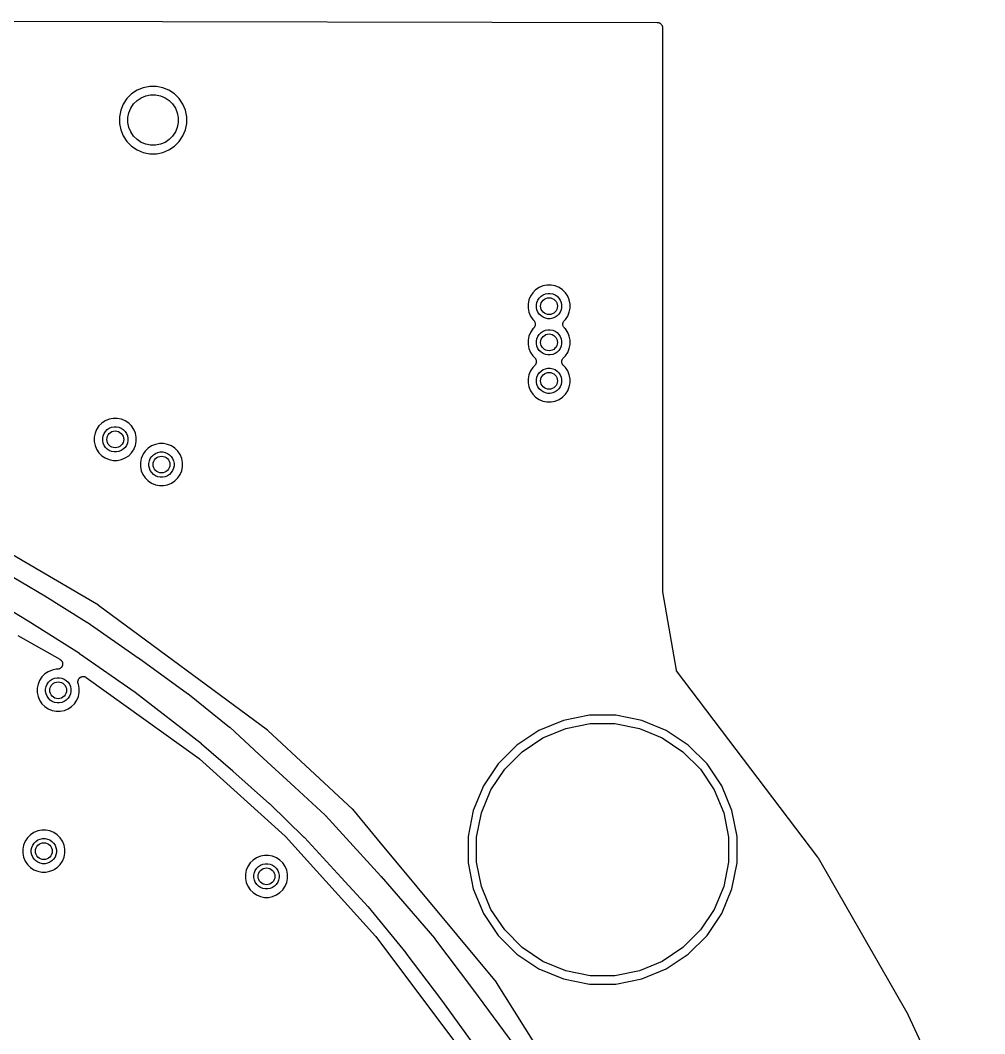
# Model space of a CAD drawing. Extents: x 76.5 to 170.9, y -170.6 to -83.1.
# Drawn here: x 144.76 to 167.72, y -107.25 to -83.13 of the extents above; entities that cross this region are included whole.
import ezdxf

# ---------------------------------------------------------------- set-up
doc = ezdxf.new("R2010")
doc.units = 0
doc.header["$MEASUREMENT"] = 0
doc.layers.add('BLACK', color=7, linetype='CONTINUOUS')

msp = doc.modelspace()

# ---------------------------------------------------------------- linework, layer by layer
at = {"layer": 'BLACK', "linetype": 'CONTINUOUS'}
for p, q in [((135.074, -83.1307), (159.921, -83.1804)), ((159.921, -83.1804), (159.922, -83.1804)), ((159.922, -83.1804), (159.922, -83.1804)), ((159.922, -83.1804), (159.922, -83.1804)), ((159.922, -83.1804), (159.923, -83.1804)), ((159.923, -83.1804), (159.935, -83.1818)), ((159.935, -83.1818), (159.947, -83.183)), ((159.947, -83.183), (159.947, -83.1832)), ((159.947, -83.1832), (159.948, -83.1833)), ((159.948, -83.1833), (159.959, -83.1869)), ((159.959, -83.1869), (159.97, -83.1904)), ((159.97, -83.1904), (159.971, -83.1906)), ((159.971, -83.1906), (159.971, -83.1908)), ((159.971, -83.1908), (159.982, -83.1965)), ((159.982, -83.1965), (159.992, -83.2021)), ((159.992, -83.2021), (159.993, -83.2025)), ((159.993, -83.2025), (159.993, -83.2028)), ((159.993, -83.2028), (160.002, -83.2104)), ((160.002, -83.2104), (160.011, -83.2179)), ((160.011, -83.2179), (160.012, -83.2184)), ((160.012, -83.2184), (160.012, -83.2188)), ((160.012, -83.2188), (160.019, -83.228)), ((160.019, -83.228), (160.027, -83.2371)), ((160.027, -83.2371), (160.027, -83.2377)), ((160.027, -83.2377), (160.027, -83.2381)), ((160.027, -83.2381), (160.033, -83.2486)), ((160.033, -83.2486), (160.039, -83.259)), ((160.039, -83.259), (160.039, -83.2596)), ((160.039, -83.2596), (160.039, -83.2601)), ((160.039, -83.2601), (160.042, -83.2714)), ((160.042, -83.2714), (160.046, -83.2828)), ((160.046, -83.2828), (160.046, -83.2833)), ((160.046, -83.2833), (160.046, -83.2839)), ((160.046, -83.2839), (160.047, -83.2957)), ((160.047, -83.2957), (160.048, -83.3074)), ((160.048, -83.3074), (160.048, -96.7252)), ((147.413, -84.8843), (147.302, -84.9957)), ((147.544, -84.7967), (147.413, -84.8843)), ((147.69, -84.7364), (147.544, -84.7967)), ((147.844, -84.7057), (147.69, -84.7364)), ((148.002, -84.7057), (147.844, -84.7057)), ((148.156, -84.7364), (148.002, -84.7057)), ((148.302, -84.7967), (148.156, -84.7364)), ((148.433, -84.8843), (148.302, -84.7967)), ((148.544, -84.9957), (148.433, -84.8843)), ((147.214, -85.1267), (147.154, -85.2723)), ((147.302, -84.9957), (147.214, -85.1267)), ((147.391, -85.2215), (147.457, -85.1232)), ((147.457, -85.1232), (147.541, -85.0396)), ((147.541, -85.0396), (147.639, -84.974)), ((147.639, -84.974), (147.748, -84.9287)), ((147.748, -84.9287), (147.864, -84.9057)), ((147.864, -84.9057), (147.982, -84.9057)), ((147.982, -84.9057), (148.098, -84.9287)), ((148.098, -84.9287), (148.207, -84.974)), ((148.207, -84.974), (148.306, -85.0396)), ((148.306, -85.0396), (148.389, -85.1232)), ((148.389, -85.1232), (148.455, -85.2215)), ((148.632, -85.1267), (148.544, -84.9957)), ((148.692, -85.2723), (148.632, -85.1267)), ((147.154, -85.2723), (147.123, -85.4269)), ((147.323, -85.4466), (147.346, -85.3307)), ((147.346, -85.3307), (147.391, -85.2215)), ((148.455, -85.2215), (148.5, -85.3307)), ((148.5, -85.3307), (148.523, -85.4466)), ((148.723, -85.4269), (148.692, -85.2723)), ((147.123, -85.4269), (147.123, -85.5845)), ((147.123, -85.5845), (147.154, -85.739)), ((147.323, -85.5648), (147.323, -85.4466)), ((147.346, -85.6807), (147.323, -85.5648)), ((148.523, -85.5648), (148.5, -85.6807)), ((148.523, -85.4466), (148.523, -85.5648)), ((148.692, -85.739), (148.723, -85.5845)), ((148.723, -85.5845), (148.723, -85.4269)), ((147.154, -85.739), (147.214, -85.8846)), ((147.391, -85.7899), (147.346, -85.6807)), ((147.457, -85.8882), (147.391, -85.7899)), ((148.455, -85.7899), (148.389, -85.8882)), ((148.5, -85.6807), (148.455, -85.7899)), ((148.632, -85.8846), (148.692, -85.739)), ((147.214, -85.8846), (147.302, -86.0157)), ((147.302, -86.0157), (147.413, -86.1271)), ((147.541, -85.9717), (147.457, -85.8882)), ((147.639, -86.0374), (147.541, -85.9717)), ((147.748, -86.0826), (147.639, -86.0374)), ((147.864, -86.1057), (147.748, -86.0826)), ((147.982, -86.1057), (147.864, -86.1057)), ((148.098, -86.0826), (147.982, -86.1057)), ((148.207, -86.0374), (148.098, -86.0826)), ((148.306, -85.9717), (148.207, -86.0374)), ((148.389, -85.8882), (148.306, -85.9717)), ((148.433, -86.1271), (148.544, -86.0157)), ((148.544, -86.0157), (148.632, -85.8846)), ((147.413, -86.1271), (147.544, -86.2146)), ((147.544, -86.2146), (147.69, -86.2749)), ((147.69, -86.2749), (147.844, -86.3057)), ((147.844, -86.3057), (148.002, -86.3057)), ((148.002, -86.3057), (148.156, -86.2749)), ((148.156, -86.2749), (148.302, -86.2146)), ((148.302, -86.2146), (148.433, -86.1271)), ((157.203, -89.4529), (157.112, -89.4906)), ((157.3, -89.4337), (157.203, -89.4529)), ((157.398, -89.4337), (157.3, -89.4337)), ((157.495, -89.4529), (157.398, -89.4337)), ((157.586, -89.4906), (157.495, -89.4529)), ((156.906, -89.6968), (156.868, -89.7878)), ((156.961, -89.615), (156.906, -89.6968)), ((157.03, -89.5453), (156.961, -89.615)), ((157.112, -89.4906), (157.03, -89.5453)), ((157.116, -89.7424), (157.158, -89.7007)), ((157.158, -89.7007), (157.207, -89.6678)), ((157.207, -89.6678), (157.262, -89.6452)), ((157.262, -89.6452), (157.32, -89.6337)), ((157.32, -89.6337), (157.379, -89.6337)), ((157.379, -89.6337), (157.437, -89.6452)), ((157.437, -89.6452), (157.491, -89.6678)), ((157.491, -89.6678), (157.54, -89.7007)), ((157.54, -89.7007), (157.582, -89.7424)), ((157.668, -89.5453), (157.586, -89.4906)), ((157.737, -89.615), (157.668, -89.5453)), ((157.792, -89.6968), (157.737, -89.615)), ((157.83, -89.7878), (157.792, -89.6968)), ((156.868, -89.7878), (156.849, -89.8844)), ((156.849, -89.8844), (156.849, -89.9829)), ((157.049, -89.9041), (157.061, -89.8462)), ((157.049, -89.9632), (157.049, -89.9041)), ((157.061, -90.0212), (157.049, -89.9632)), ((157.061, -89.8462), (157.083, -89.7916)), ((157.083, -89.7916), (157.116, -89.7424)), ((157.582, -89.7424), (157.615, -89.7916)), ((157.615, -89.7916), (157.638, -89.8462)), ((157.638, -89.8462), (157.649, -89.9041)), ((157.649, -89.9632), (157.638, -90.0212)), ((157.649, -89.9041), (157.649, -89.9632)), ((157.849, -89.8844), (157.83, -89.7878)), ((157.849, -89.9829), (157.849, -89.8844)), ((156.849, -89.9829), (156.868, -90.0795)), ((156.868, -90.0795), (156.906, -90.1705)), ((156.906, -90.1705), (156.961, -90.2524)), ((157.083, -90.0758), (157.061, -90.0212)), ((157.116, -90.1249), (157.083, -90.0758)), ((157.158, -90.1667), (157.116, -90.1249)), ((157.207, -90.1995), (157.158, -90.1667)), ((157.262, -90.2222), (157.207, -90.1995)), ((157.491, -90.1995), (157.437, -90.2222)), ((157.54, -90.1667), (157.491, -90.1995)), ((157.582, -90.1249), (157.54, -90.1667)), ((157.615, -90.0758), (157.582, -90.1249)), ((157.638, -90.0212), (157.615, -90.0758)), ((157.737, -90.2524), (157.792, -90.1705)), ((157.792, -90.1705), (157.83, -90.0795)), ((157.83, -90.0795), (157.849, -89.9829)), ((156.961, -90.2524), (156.984, -90.2757)), ((156.984, -90.2757), (156.985, -90.2763)), ((156.992, -90.4461), (156.984, -90.4553)), ((156.985, -90.2763), (156.985, -90.2763)), ((156.985, -90.2763), (156.985, -90.2763)), ((156.985, -90.2763), (156.985, -90.2769)), ((156.985, -90.2769), (156.993, -90.2862)), ((156.999, -90.4369), (156.992, -90.4461)), ((156.993, -90.2862), (157, -90.2956)), ((157, -90.4361), (156.999, -90.4365)), ((156.999, -90.4365), (156.999, -90.4369)), ((157, -90.2956), (157, -90.296)), ((157, -90.296), (157.001, -90.2963)), ((157.005, -90.4256), (157, -90.4361)), ((157.001, -90.2963), (157.006, -90.3069)), ((157.011, -90.4151), (157.005, -90.4256)), ((157.006, -90.3069), (157.012, -90.3175)), ((157.015, -90.4028), (157.011, -90.4143)), ((157.011, -90.4143), (157.011, -90.4147)), ((157.011, -90.4147), (157.011, -90.4151)), ((157.012, -90.3175), (157.012, -90.3179)), ((157.012, -90.3179), (157.012, -90.3183)), ((157.012, -90.3183), (157.015, -90.3297)), ((157.015, -90.3297), (157.019, -90.3413)), ((157.018, -90.3915), (157.015, -90.4028)), ((157.019, -90.391), (157.018, -90.3915)), ((157.019, -90.3413), (157.019, -90.3417)), ((157.019, -90.3417), (157.019, -90.3421)), ((157.019, -90.3421), (157.02, -90.354)), ((157.02, -90.3787), (157.019, -90.3906)), ((157.019, -90.3906), (157.019, -90.391)), ((157.02, -90.354), (157.021, -90.3659)), ((157.021, -90.3668), (157.02, -90.3787)), ((157.021, -90.3659), (157.021, -90.3664)), ((157.021, -90.3664), (157.021, -90.3668)), ((157.32, -90.2337), (157.262, -90.2222)), ((157.379, -90.2337), (157.32, -90.2337)), ((157.437, -90.2222), (157.379, -90.2337)), ((157.677, -90.3642), (157.678, -90.3523)), ((157.677, -90.3646), (157.677, -90.3642)), ((157.677, -90.365), (157.677, -90.3646)), ((157.678, -90.3769), (157.677, -90.365)), ((157.678, -90.3523), (157.68, -90.3404)), ((157.679, -90.3888), (157.678, -90.3769)), ((157.679, -90.3893), (157.679, -90.3888)), ((157.679, -90.3897), (157.679, -90.3893)), ((157.683, -90.4011), (157.679, -90.3897)), ((157.68, -90.3395), (157.683, -90.3281)), ((157.68, -90.34), (157.68, -90.3395)), ((157.68, -90.3404), (157.68, -90.34)), ((157.683, -90.3281), (157.687, -90.3167)), ((157.686, -90.4126), (157.683, -90.4011)), ((157.686, -90.413), (157.686, -90.4126)), ((157.686, -90.4135), (157.686, -90.413)), ((157.692, -90.424), (157.686, -90.4135)), ((157.687, -90.3159), (157.693, -90.3053)), ((157.687, -90.3163), (157.687, -90.3159)), ((157.687, -90.3167), (157.687, -90.3163)), ((157.697, -90.4347), (157.692, -90.424)), ((157.693, -90.3053), (157.698, -90.2948)), ((157.698, -90.435), (157.697, -90.4347)), ((157.698, -90.2948), (157.699, -90.2945)), ((157.698, -90.4354), (157.698, -90.435)), ((157.706, -90.4447), (157.698, -90.4354)), ((157.699, -90.2941), (157.707, -90.2849)), ((157.699, -90.2945), (157.699, -90.2941)), ((157.713, -90.454), (157.706, -90.4447)), ((157.707, -90.2849), (157.714, -90.2757)), ((157.714, -90.2757), (157.737, -90.2524)), ((156.868, -90.6514), (156.849, -90.748)), ((156.906, -90.5604), (156.868, -90.6514)), ((156.961, -90.4786), (156.906, -90.5604)), ((156.984, -90.4553), (156.961, -90.4786)), ((157.061, -90.7098), (157.083, -90.6552)), ((157.083, -90.6552), (157.116, -90.606)), ((157.116, -90.606), (157.158, -90.5643)), ((157.158, -90.5643), (157.207, -90.5314)), ((157.207, -90.5314), (157.262, -90.5088)), ((157.262, -90.5088), (157.32, -90.4973)), ((157.32, -90.4973), (157.379, -90.4973)), ((157.379, -90.4973), (157.437, -90.5088)), ((157.437, -90.5088), (157.491, -90.5314)), ((157.491, -90.5314), (157.54, -90.5643)), ((157.54, -90.5643), (157.582, -90.606)), ((157.582, -90.606), (157.615, -90.6552)), ((157.615, -90.6552), (157.638, -90.7098)), ((157.714, -90.4546), (157.713, -90.454)), ((157.714, -90.4547), (157.714, -90.4546)), ((157.714, -90.4553), (157.714, -90.4547)), ((157.714, -90.4547), (157.714, -90.4547)), ((157.737, -90.4786), (157.714, -90.4553)), ((157.792, -90.5604), (157.737, -90.4786)), ((157.83, -90.6514), (157.792, -90.5604)), ((157.849, -90.748), (157.83, -90.6514)), ((156.849, -90.748), (156.849, -90.8465)), ((156.849, -90.8465), (156.868, -90.9431)), ((157.049, -90.7677), (157.061, -90.7098)), ((157.049, -90.8268), (157.049, -90.7677)), ((157.061, -90.8848), (157.049, -90.8268)), ((157.083, -90.9394), (157.061, -90.8848)), ((157.638, -90.8848), (157.615, -90.9394)), ((157.638, -90.7098), (157.649, -90.7677)), ((157.649, -90.8268), (157.638, -90.8848)), ((157.649, -90.7677), (157.649, -90.8268)), ((157.83, -90.9431), (157.849, -90.8465)), ((157.849, -90.8465), (157.849, -90.748)), ((156.868, -90.9431), (156.906, -91.0341)), ((156.906, -91.0341), (156.961, -91.116)), ((156.961, -91.116), (157.009, -91.1647)), ((157.009, -91.1647), (157.01, -91.1653)), ((157.01, -91.1653), (157.01, -91.1653)), ((157.01, -91.1653), (157.01, -91.1653)), ((157.01, -91.1653), (157.011, -91.1659)), ((157.011, -91.1659), (157.018, -91.1753)), ((157.018, -91.1753), (157.026, -91.1846)), ((157.116, -90.9885), (157.083, -90.9394)), ((157.158, -91.0303), (157.116, -90.9885)), ((157.207, -91.0631), (157.158, -91.0303)), ((157.262, -91.0858), (157.207, -91.0631)), ((157.32, -91.0973), (157.262, -91.0858)), ((157.379, -91.0973), (157.32, -91.0973)), ((157.437, -91.0858), (157.379, -91.0973)), ((157.491, -91.0631), (157.437, -91.0858)), ((157.54, -91.0303), (157.491, -91.0631)), ((157.582, -90.9885), (157.54, -91.0303)), ((157.615, -90.9394), (157.582, -90.9885)), ((157.674, -91.1831), (157.681, -91.1739)), ((157.681, -91.1739), (157.689, -91.1647)), ((157.689, -91.1647), (157.737, -91.116)), ((157.737, -91.116), (157.792, -91.0341)), ((157.792, -91.0341), (157.83, -90.9431)), ((156.961, -91.393), (156.906, -91.4748)), ((157.009, -91.3443), (156.961, -91.393)), ((157.017, -91.3351), (157.009, -91.3443)), ((157.025, -91.3259), (157.017, -91.3351)), ((157.031, -91.3146), (157.025, -91.3251)), ((157.025, -91.3251), (157.025, -91.3255)), ((157.025, -91.3255), (157.025, -91.3259)), ((157.026, -91.1846), (157.026, -91.185)), ((157.026, -91.185), (157.026, -91.1853)), ((157.026, -91.1853), (157.032, -91.1958)), ((157.036, -91.3041), (157.031, -91.3146)), ((157.032, -91.1958), (157.037, -91.2065)), ((157.037, -91.3037), (157.036, -91.3041)), ((157.037, -91.2065), (157.037, -91.2069)), ((157.037, -91.2069), (157.037, -91.2073)), ((157.037, -91.2073), (157.041, -91.2187)), ((157.04, -91.2919), (157.037, -91.3033)), ((157.037, -91.3033), (157.037, -91.3037)), ((157.044, -91.2805), (157.04, -91.2919)), ((157.041, -91.2187), (157.044, -91.2303)), ((157.044, -91.2303), (157.044, -91.2307)), ((157.044, -91.2307), (157.044, -91.2311)), ((157.044, -91.2311), (157.045, -91.243)), ((157.045, -91.2677), (157.044, -91.2796)), ((157.044, -91.2796), (157.044, -91.28)), ((157.044, -91.28), (157.044, -91.2805)), ((157.045, -91.243), (157.047, -91.2549)), ((157.047, -91.2558), (157.045, -91.2677)), ((157.047, -91.2549), (157.047, -91.2554)), ((157.047, -91.2554), (157.047, -91.2558)), ((157.262, -91.4232), (157.32, -91.4117)), ((157.32, -91.4117), (157.379, -91.4117)), ((157.379, -91.4117), (157.437, -91.4232)), ((157.652, -91.2532), (157.653, -91.2413)), ((157.652, -91.2536), (157.652, -91.2532)), ((157.652, -91.254), (157.652, -91.2536)), ((157.653, -91.2659), (157.652, -91.254)), ((157.653, -91.2413), (157.654, -91.2294)), ((157.654, -91.2778), (157.653, -91.2659)), ((157.654, -91.2285), (157.658, -91.2171)), ((157.654, -91.229), (157.654, -91.2285)), ((157.654, -91.2294), (157.654, -91.229)), ((157.654, -91.2783), (157.654, -91.2778)), ((157.654, -91.2787), (157.654, -91.2783)), ((157.657, -91.2901), (157.654, -91.2787)), ((157.661, -91.3016), (157.657, -91.2901)), ((157.658, -91.2171), (157.661, -91.2057)), ((157.661, -91.2057), (157.662, -91.2053)), ((157.661, -91.302), (157.661, -91.3016)), ((157.661, -91.3025), (157.661, -91.302)), ((157.667, -91.313), (157.661, -91.3025)), ((157.662, -91.2049), (157.667, -91.1943)), ((157.662, -91.2053), (157.662, -91.2049)), ((157.667, -91.1943), (157.673, -91.1838)), ((157.672, -91.3237), (157.667, -91.313)), ((157.672, -91.324), (157.672, -91.3237)), ((157.673, -91.3244), (157.672, -91.324)), ((157.673, -91.1835), (157.674, -91.1831)), ((157.673, -91.1838), (157.673, -91.1835)), ((157.68, -91.3337), (157.673, -91.3244)), ((157.688, -91.343), (157.68, -91.3337)), ((157.688, -91.3436), (157.688, -91.343)), ((157.688, -91.3437), (157.688, -91.3436)), ((157.689, -91.3443), (157.688, -91.3437)), ((157.688, -91.3437), (157.688, -91.3437)), ((157.737, -91.393), (157.689, -91.3443)), ((157.792, -91.4748), (157.737, -91.393)), ((156.868, -91.5658), (156.849, -91.6624)), ((156.906, -91.4748), (156.868, -91.5658)), ((157.049, -91.6821), (157.061, -91.6242)), ((157.061, -91.6242), (157.083, -91.5696)), ((157.083, -91.5696), (157.116, -91.5204)), ((157.116, -91.5204), (157.158, -91.4787)), ((157.158, -91.4787), (157.207, -91.4458)), ((157.207, -91.4458), (157.262, -91.4232)), ((157.437, -91.4232), (157.491, -91.4458)), ((157.491, -91.4458), (157.54, -91.4787)), ((157.54, -91.4787), (157.582, -91.5204)), ((157.582, -91.5204), (157.615, -91.5696)), ((157.615, -91.5696), (157.638, -91.6242)), ((157.638, -91.6242), (157.649, -91.6821)), ((157.83, -91.5658), (157.792, -91.4748)), ((157.849, -91.6624), (157.83, -91.5658)), ((156.849, -91.6624), (156.849, -91.7609)), ((156.849, -91.7609), (156.868, -91.8575)), ((156.868, -91.8575), (156.906, -91.9485)), ((157.049, -91.7412), (157.049, -91.6821)), ((157.061, -91.7992), (157.049, -91.7412)), ((157.083, -91.8538), (157.061, -91.7992)), ((157.116, -91.9029), (157.083, -91.8538)), ((157.615, -91.8538), (157.582, -91.9029)), ((157.638, -91.7992), (157.615, -91.8538)), ((157.649, -91.7412), (157.638, -91.7992)), ((157.649, -91.6821), (157.649, -91.7412)), ((157.792, -91.9485), (157.83, -91.8575)), ((157.83, -91.8575), (157.849, -91.7609)), ((157.849, -91.7609), (157.849, -91.6624)), ((156.906, -91.9485), (156.961, -92.0304)), ((156.961, -92.0304), (157.03, -92.1001)), ((157.03, -92.1001), (157.112, -92.1548)), ((157.158, -91.9447), (157.116, -91.9029)), ((157.207, -91.9775), (157.158, -91.9447)), ((157.262, -92.0002), (157.207, -91.9775)), ((157.32, -92.0117), (157.262, -92.0002)), ((157.379, -92.0117), (157.32, -92.0117)), ((157.437, -92.0002), (157.379, -92.0117)), ((157.491, -91.9775), (157.437, -92.0002)), ((157.54, -91.9447), (157.491, -91.9775)), ((157.582, -91.9029), (157.54, -91.9447)), ((157.586, -92.1548), (157.668, -92.1001)), ((157.668, -92.1001), (157.737, -92.0304)), ((157.737, -92.0304), (157.792, -91.9485)), ((157.112, -92.1548), (157.203, -92.1925)), ((157.203, -92.1925), (157.3, -92.2117)), ((157.3, -92.2117), (157.398, -92.2117)), ((157.398, -92.2117), (157.495, -92.1925)), ((157.495, -92.1925), (157.586, -92.1548)), ((146.974, -92.6057), (146.877, -92.6249)), ((147.072, -92.6057), (146.974, -92.6057)), ((147.169, -92.6249), (147.072, -92.6057)), ((146.635, -92.787), (146.58, -92.8688)), ((146.704, -92.7173), (146.635, -92.787)), ((146.786, -92.6626), (146.704, -92.7173)), ((146.877, -92.6249), (146.786, -92.6626)), ((146.832, -92.8727), (146.881, -92.8398)), ((146.881, -92.8398), (146.936, -92.8172)), ((146.936, -92.8172), (146.994, -92.8057)), ((146.994, -92.8057), (147.053, -92.8057)), ((147.053, -92.8057), (147.111, -92.8172)), ((147.111, -92.8172), (147.165, -92.8398)), ((147.165, -92.8398), (147.214, -92.8727)), ((147.26, -92.6626), (147.169, -92.6249)), ((147.342, -92.7173), (147.26, -92.6626)), ((147.411, -92.787), (147.342, -92.7173)), ((147.466, -92.8688), (147.411, -92.787)), ((146.542, -92.9598), (146.523, -93.0564)), ((146.523, -93.0564), (146.523, -93.1549)), ((146.58, -92.8688), (146.542, -92.9598)), ((146.723, -93.0761), (146.735, -93.0182)), ((146.723, -93.1352), (146.723, -93.0761)), ((146.735, -93.0182), (146.757, -92.9636)), ((146.757, -92.9636), (146.79, -92.9144)), ((146.79, -92.9144), (146.832, -92.8727)), ((147.214, -92.8727), (147.256, -92.9144)), ((147.256, -92.9144), (147.289, -92.9636)), ((147.289, -92.9636), (147.312, -93.0182)), ((147.312, -93.0182), (147.323, -93.0761)), ((147.323, -93.0761), (147.323, -93.1352)), ((147.504, -92.9598), (147.466, -92.8688)), ((147.523, -93.0564), (147.504, -92.9598)), ((147.523, -93.1549), (147.523, -93.0564)), ((146.523, -93.1549), (146.542, -93.2515)), ((146.542, -93.2515), (146.58, -93.3425)), ((146.58, -93.3425), (146.635, -93.4244)), ((146.735, -93.1932), (146.723, -93.1352)), ((146.757, -93.2478), (146.735, -93.1932)), ((146.79, -93.2969), (146.757, -93.2478)), ((146.832, -93.3387), (146.79, -93.2969)), ((146.881, -93.3715), (146.832, -93.3387)), ((147.214, -93.3387), (147.165, -93.3715)), ((147.256, -93.2969), (147.214, -93.3387)), ((147.289, -93.2478), (147.256, -93.2969)), ((147.312, -93.1932), (147.289, -93.2478)), ((147.323, -93.1352), (147.312, -93.1932)), ((147.459, -93.3556), (147.467, -93.3464)), ((147.467, -93.3464), (147.47, -93.337)), ((147.47, -93.337), (147.473, -93.3255)), ((147.473, -93.3255), (147.504, -93.2515)), ((147.504, -93.2515), (147.523, -93.1549)), ((147.804, -93.3173), (147.735, -93.387)), ((147.886, -93.2626), (147.804, -93.3173)), ((147.977, -93.2249), (147.886, -93.2626)), ((148.074, -93.2057), (147.977, -93.2249)), ((148.172, -93.2057), (148.074, -93.2057)), ((148.269, -93.2249), (148.172, -93.2057)), ((148.36, -93.2626), (148.269, -93.2249)), ((148.442, -93.3173), (148.36, -93.2626)), ((148.511, -93.387), (148.442, -93.3173)), ((146.635, -93.4244), (146.704, -93.4941)), ((146.704, -93.4941), (146.786, -93.5488)), ((146.786, -93.5488), (146.877, -93.5865)), ((146.877, -93.5865), (146.974, -93.6057)), ((146.936, -93.3942), (146.881, -93.3715)), ((146.994, -93.4057), (146.936, -93.3942)), ((147.053, -93.4057), (146.994, -93.4057)), ((147.111, -93.3942), (147.053, -93.4057)), ((147.072, -93.6057), (147.169, -93.5865)), ((147.165, -93.3715), (147.111, -93.3942)), ((147.169, -93.5865), (147.26, -93.5488)), ((147.26, -93.5488), (147.342, -93.4941)), ((147.342, -93.4941), (147.411, -93.4244)), ((147.411, -93.4244), (147.45, -93.3667)), ((147.45, -93.3667), (147.451, -93.3654)), ((147.451, -93.3653), (147.459, -93.3556)), ((147.451, -93.3654), (147.451, -93.3653)), ((147.451, -93.3654), (147.451, -93.3654)), ((147.451, -93.3654), (147.451, -93.3654)), ((147.642, -93.5598), (147.623, -93.6564)), ((147.673, -93.4859), (147.642, -93.5598)), ((147.677, -93.4737), (147.673, -93.4859)), ((147.679, -93.4649), (147.677, -93.4737)), ((147.687, -93.4557), (147.679, -93.4649)), ((147.695, -93.4461), (147.687, -93.4557)), ((147.696, -93.4446), (147.695, -93.4461)), ((147.735, -93.387), (147.696, -93.4446)), ((147.835, -93.6182), (147.857, -93.5636)), ((147.857, -93.5636), (147.89, -93.5144)), ((147.89, -93.5144), (147.932, -93.4727)), ((147.932, -93.4727), (147.981, -93.4398)), ((147.981, -93.4398), (148.036, -93.4172)), ((148.036, -93.4172), (148.094, -93.4057)), ((148.094, -93.4057), (148.153, -93.4057)), ((148.153, -93.4057), (148.211, -93.4172)), ((148.211, -93.4172), (148.265, -93.4398)), ((148.265, -93.4398), (148.314, -93.4727)), ((148.314, -93.4727), (148.356, -93.5144)), ((148.356, -93.5144), (148.389, -93.5636)), ((148.389, -93.5636), (148.412, -93.6182)), ((148.566, -93.4688), (148.511, -93.387)), ((148.604, -93.5598), (148.566, -93.4688)), ((148.623, -93.6564), (148.604, -93.5598)), ((146.974, -93.6057), (147.072, -93.6057)), ((147.623, -93.6564), (147.623, -93.7549)), ((147.623, -93.7549), (147.642, -93.8515)), ((147.823, -93.6761), (147.835, -93.6182)), ((147.823, -93.7352), (147.823, -93.6761)), ((147.835, -93.7932), (147.823, -93.7352)), ((147.857, -93.8478), (147.835, -93.7932)), ((148.412, -93.7932), (148.389, -93.8478)), ((148.412, -93.6182), (148.423, -93.6761)), ((148.423, -93.7352), (148.412, -93.7932)), ((148.423, -93.6761), (148.423, -93.7352)), ((148.604, -93.8515), (148.623, -93.7549)), ((148.623, -93.7549), (148.623, -93.6564)), ((147.642, -93.8515), (147.68, -93.9425)), ((147.68, -93.9425), (147.735, -94.0244)), ((147.735, -94.0244), (147.804, -94.0941)), ((147.89, -93.8969), (147.857, -93.8478)), ((147.932, -93.9387), (147.89, -93.8969)), ((147.981, -93.9715), (147.932, -93.9387)), ((148.036, -93.9942), (147.981, -93.9715)), ((148.094, -94.0057), (148.036, -93.9942)), ((148.153, -94.0057), (148.094, -94.0057)), ((148.211, -93.9942), (148.153, -94.0057)), ((148.265, -93.9715), (148.211, -93.9942)), ((148.314, -93.9387), (148.265, -93.9715)), ((148.356, -93.8969), (148.314, -93.9387)), ((148.389, -93.8478), (148.356, -93.8969)), ((148.442, -94.0941), (148.511, -94.0244)), ((148.511, -94.0244), (148.566, -93.9425)), ((148.566, -93.9425), (148.604, -93.8515)), ((147.804, -94.0941), (147.886, -94.1488)), ((147.886, -94.1488), (147.977, -94.1865)), ((147.977, -94.1865), (148.074, -94.2057)), ((148.074, -94.2057), (148.172, -94.2057)), ((148.172, -94.2057), (148.269, -94.1865)), ((148.269, -94.1865), (148.36, -94.1488)), ((148.36, -94.1488), (148.442, -94.0941)), ((146.62, -97.054), (144.573, -95.8558)), ((144.075, -96.0819), (145.347, -96.8298)), ((144.948, -97.4304), (143.874, -96.7815)), ((145.347, -96.8298), (145.348, -96.8307)), ((145.348, -96.8307), (145.349, -96.8312)), ((145.349, -96.8312), (145.35, -96.8316)), ((145.35, -96.8316), (146.346, -97.4541)), ((160.048, -96.7252), (160.049, -96.7361)), ((160.049, -96.7361), (160.372, -98.5995)), ((146.626, -97.0577), (146.62, -97.054)), ((150.645, -100.029), (146.626, -97.0577)), ((144.949, -97.431), (144.948, -97.4304)), ((146.172, -98.2049), (144.949, -97.431)), ((146.346, -97.4541), (146.347, -97.455)), ((146.347, -97.455), (146.349, -97.4564)), ((146.349, -97.4564), (146.351, -97.4574)), ((146.351, -97.4574), (147.572, -98.305)), ((144.7, -97.7756), (145.706, -98.3399)), ((145.706, -98.3399), (145.707, -98.3408)), ((145.707, -98.3408), (145.711, -98.3436)), ((145.711, -98.3436), (145.715, -98.3459)), ((145.715, -98.3459), (145.721, -98.3508)), ((145.721, -98.3508), (145.728, -98.3553)), ((145.728, -98.3553), (145.731, -98.3588)), ((145.731, -98.3588), (145.734, -98.3618)), ((145.734, -98.3618), (145.739, -98.3678)), ((145.739, -98.3678), (145.744, -98.3734)), ((145.744, -98.3734), (145.747, -98.3774)), ((145.747, -98.3774), (145.75, -98.3811)), ((145.75, -98.3811), (145.754, -98.3879)), ((145.754, -98.3879), (145.758, -98.3944)), ((145.758, -98.3944), (145.759, -98.3989)), ((145.759, -98.3989), (145.761, -98.4031)), ((145.761, -98.4031), (145.764, -98.4104)), ((145.764, -98.4104), (145.766, -98.4176)), ((146.174, -98.2065), (146.172, -98.2049)), ((147.497, -99.1298), (146.174, -98.2065)), ((147.572, -98.305), (147.574, -98.306)), ((147.574, -98.306), (147.574, -98.3062)), ((147.574, -98.3062), (147.574, -98.3064)), ((147.574, -98.3064), (148.746, -99.1539)), ((145.428, -98.6346), (145.346, -98.6893)), ((145.519, -98.5969), (145.428, -98.6346)), ((145.616, -98.5777), (145.519, -98.5969)), ((145.644, -98.5777), (145.616, -98.5777)), ((145.648, -98.5772), (145.644, -98.5777)), ((145.653, -98.5773), (145.648, -98.5772)), ((145.661, -98.576), (145.653, -98.5773)), ((145.668, -98.5753), (145.661, -98.576)), ((145.673, -98.5739), (145.668, -98.5753)), ((145.678, -98.5731), (145.673, -98.5739)), ((145.685, -98.5703), (145.678, -98.5731)), ((145.692, -98.5681), (145.685, -98.5703)), ((145.696, -98.5659), (145.692, -98.5681)), ((145.701, -98.5641), (145.696, -98.5659)), ((145.707, -98.5601), (145.701, -98.5641)), ((145.714, -98.5565), (145.707, -98.5601)), ((145.718, -98.5534), (145.714, -98.5565)), ((145.722, -98.5509), (145.718, -98.5534)), ((145.727, -98.5456), (145.722, -98.5509)), ((145.733, -98.5408), (145.727, -98.5456)), ((145.736, -98.5371), (145.733, -98.5408)), ((145.74, -98.5338), (145.736, -98.5371)), ((145.744, -98.5276), (145.74, -98.5338)), ((145.749, -98.5217), (145.744, -98.5276)), ((145.751, -98.5175), (145.749, -98.5217)), ((145.754, -98.5136), (145.751, -98.5175)), ((145.757, -98.5066), (145.754, -98.5136)), ((145.761, -98.4999), (145.757, -98.5066)), ((145.762, -98.4953), (145.761, -98.4999)), ((145.764, -98.491), (145.762, -98.4953)), ((145.766, -98.4835), (145.764, -98.491)), ((145.766, -98.4176), (145.767, -98.4223)), ((145.768, -98.4762), (145.766, -98.4835)), ((145.767, -98.4223), (145.768, -98.4269)), ((145.768, -98.4269), (145.769, -98.4345)), ((145.769, -98.4715), (145.768, -98.4762)), ((145.769, -98.4345), (145.77, -98.442)), ((145.77, -98.4668), (145.769, -98.4715)), ((145.77, -98.442), (145.77, -98.4468)), ((145.77, -98.4468), (145.771, -98.4516)), ((145.771, -98.4516), (145.77, -98.4592)), ((145.77, -98.4592), (145.77, -98.4668)), ((160.372, -98.5995), (160.373, -98.6028)), ((160.373, -98.6028), (160.378, -98.6128)), ((160.378, -98.6128), (163.743, -103.049)), ((145.222, -98.8408), (145.184, -98.9318)), ((145.277, -98.759), (145.222, -98.8408)), ((145.346, -98.6893), (145.277, -98.759)), ((145.399, -98.9356), (145.432, -98.8864)), ((145.432, -98.8864), (145.474, -98.8447)), ((145.474, -98.8447), (145.523, -98.8118)), ((145.523, -98.8118), (145.578, -98.7892)), ((145.578, -98.7892), (145.636, -98.7777)), ((145.636, -98.7777), (145.695, -98.7777)), ((145.695, -98.7777), (145.753, -98.7892)), ((145.753, -98.7892), (145.807, -98.8118)), ((145.807, -98.8118), (145.856, -98.8447)), ((145.856, -98.8447), (145.898, -98.8864)), ((145.898, -98.8864), (145.931, -98.9356)), ((146.133, -98.8708), (146.135, -98.8605)), ((146.134, -98.8728), (146.133, -98.8708)), ((146.133, -98.8748), (146.134, -98.8728)), ((146.134, -98.8852), (146.133, -98.8748)), ((146.135, -98.8956), (146.134, -98.8852)), ((146.135, -98.8605), (146.136, -98.8502)), ((146.136, -98.8502), (146.137, -98.8483)), ((146.137, -98.8463), (146.14, -98.8365)), ((146.137, -98.8483), (146.137, -98.8463)), ((146.14, -98.8365), (146.144, -98.8266)), ((146.144, -98.8266), (146.145, -98.8248)), ((146.145, -98.8229), (146.15, -98.8139)), ((146.145, -98.8248), (146.145, -98.8229)), ((146.15, -98.8139), (146.155, -98.8048)), ((146.155, -98.8048), (146.157, -98.8033)), ((146.157, -98.8033), (146.158, -98.8015)), ((146.158, -98.8015), (146.165, -98.7938)), ((146.165, -98.7938), (146.171, -98.7858)), ((146.171, -98.7858), (146.173, -98.7845)), ((146.173, -98.7845), (146.174, -98.783)), ((146.174, -98.783), (146.183, -98.7768)), ((146.183, -98.7768), (146.191, -98.7702)), ((146.191, -98.7702), (146.192, -98.7693)), ((146.192, -98.7693), (146.194, -98.7681)), ((146.194, -98.7681), (146.203, -98.7635)), ((146.203, -98.7635), (146.213, -98.7587)), ((146.213, -98.7587), (146.215, -98.7581)), ((146.215, -98.7581), (146.216, -98.7573)), ((146.216, -98.7573), (146.226, -98.7546)), ((146.226, -98.7546), (146.236, -98.7517)), ((146.236, -98.7517), (146.238, -98.7515)), ((146.238, -98.7515), (146.24, -98.751)), ((146.24, -98.751), (146.251, -98.7503)), ((146.251, -98.7503), (146.261, -98.7494)), ((146.261, -98.7494), (146.263, -98.7496)), ((146.263, -98.7496), (146.265, -98.7495)), ((146.265, -98.7495), (146.275, -98.7509)), ((146.275, -98.7509), (146.286, -98.7519)), ((146.286, -98.7519), (146.288, -98.7525)), ((146.288, -98.7525), (146.29, -98.7528)), ((146.29, -98.7528), (146.299, -98.7562)), ((146.299, -98.7562), (146.309, -98.7592)), ((146.309, -98.7592), (146.311, -98.7602)), ((146.311, -98.7602), (146.313, -98.7608)), ((146.313, -98.7608), (146.322, -98.766)), ((146.322, -98.766), (146.331, -98.771)), ((146.331, -98.771), (146.333, -98.7722)), ((146.333, -98.7722), (146.334, -98.7733)), ((146.334, -98.7733), (149.017, -100.702)), ((145.184, -98.9318), (145.165, -99.0284)), ((145.165, -99.0284), (145.165, -99.1269)), ((145.165, -99.1269), (145.184, -99.2235)), ((145.365, -99.0481), (145.377, -98.9902)), ((145.365, -99.1072), (145.365, -99.0481)), ((145.377, -99.1652), (145.365, -99.1072)), ((145.377, -98.9902), (145.399, -98.9356)), ((145.931, -98.9356), (145.954, -98.9902)), ((145.954, -98.9902), (145.965, -99.0481)), ((145.965, -99.1072), (145.954, -99.1652)), ((145.965, -99.0481), (145.965, -99.1072)), ((146.135, -98.8975), (146.135, -98.8956)), ((146.135, -98.8995), (146.135, -98.8975)), ((146.138, -98.9095), (146.135, -98.8995)), ((146.141, -98.9196), (146.138, -98.9095)), ((146.142, -98.9214), (146.141, -98.9196)), ((146.142, -98.9233), (146.142, -98.9214)), ((146.143, -98.925), (146.142, -98.9233)), ((146.146, -98.9318), (146.143, -98.925)), ((146.165, -99.0284), (146.146, -98.9318)), ((146.146, -99.2235), (146.165, -99.1269)), ((146.165, -99.1269), (146.165, -99.0284)), ((147.499, -99.1317), (147.497, -99.1298)), ((149.072, -100.355), (147.499, -99.1317)), ((145.184, -99.2235), (145.222, -99.3145)), ((145.222, -99.3145), (145.277, -99.3964)), ((145.399, -99.2198), (145.377, -99.1652)), ((145.432, -99.2689), (145.399, -99.2198)), ((145.474, -99.3107), (145.432, -99.2689)), ((145.523, -99.3435), (145.474, -99.3107)), ((145.578, -99.3662), (145.523, -99.3435)), ((145.636, -99.3777), (145.578, -99.3662)), ((145.753, -99.3662), (145.695, -99.3777)), ((145.807, -99.3435), (145.753, -99.3662)), ((145.856, -99.3107), (145.807, -99.3435)), ((145.898, -99.2689), (145.856, -99.3107)), ((145.931, -99.2198), (145.898, -99.2689)), ((145.954, -99.1652), (145.931, -99.2198)), ((146.053, -99.3964), (146.108, -99.3145)), ((146.108, -99.3145), (146.146, -99.2235)), ((148.746, -99.1539), (148.747, -99.1549)), ((148.747, -99.1549), (148.749, -99.1564)), ((148.749, -99.1564), (148.751, -99.1576)), ((148.751, -99.1576), (149.744, -99.9528)), ((145.277, -99.3964), (145.346, -99.4661)), ((145.346, -99.4661), (145.428, -99.5208)), ((145.428, -99.5208), (145.519, -99.5585)), ((145.519, -99.5585), (145.616, -99.5777)), ((145.616, -99.5777), (145.714, -99.5777)), ((145.695, -99.3777), (145.636, -99.3777)), ((145.714, -99.5777), (145.811, -99.5585)), ((145.811, -99.5585), (145.902, -99.5208)), ((145.902, -99.5208), (145.984, -99.4661)), ((145.984, -99.4661), (146.053, -99.3964)), ((157.69, -99.793), (157.107, -100.034)), ((158.308, -99.67), (157.69, -99.793)), ((158.938, -99.67), (158.308, -99.67)), ((159.556, -99.793), (158.938, -99.67)), ((160.139, -100.034), (159.556, -99.793)), ((149.744, -99.9528), (149.746, -99.9539)), ((149.746, -99.9539), (149.748, -99.9566)), ((149.748, -99.9566), (149.752, -99.9589)), ((149.752, -99.9589), (150.448, -100.606)), ((150.651, -100.033), (150.645, -100.029)), ((152.67, -101.903), (150.651, -100.033)), ((157.107, -100.034), (156.583, -100.384)), ((157.202, -100.211), (157.748, -99.9853)), ((157.748, -99.9853), (158.328, -99.87)), ((158.328, -99.87), (158.918, -99.87)), ((158.918, -99.87), (159.498, -99.9853)), ((159.498, -99.9853), (160.044, -100.211)), ((160.663, -100.384), (160.139, -100.034)), ((156.711, -100.54), (157.202, -100.211)), ((160.044, -100.211), (160.535, -100.54)), ((149.074, -100.357), (149.072, -100.355)), ((149.823, -101.006), (149.074, -100.357)), ((156.583, -100.384), (156.137, -100.83)), ((156.293, -100.958), (156.711, -100.54)), ((160.535, -100.54), (160.953, -100.958)), ((161.109, -100.83), (160.663, -100.384)), ((149.017, -100.702), (149.019, -100.703)), ((149.019, -100.703), (149.023, -100.707)), ((149.023, -100.707), (149.028, -100.71)), ((149.028, -100.71), (151.068, -102.551)), ((150.448, -100.606), (150.448, -100.606)), ((150.448, -100.606), (151.298, -101.38)), ((150.697, -101.78), (149.823, -101.006)), ((149.823, -101.006), (149.823, -101.006)), ((156.137, -100.83), (155.787, -101.354)), ((155.964, -101.449), (156.293, -100.958)), ((160.953, -100.958), (161.282, -101.449)), ((161.459, -101.354), (161.109, -100.83)), ((151.298, -101.38), (151.299, -101.381)), ((151.299, -101.381), (151.299, -101.381)), ((151.299, -101.381), (152.019, -102.052)), ((155.787, -101.354), (155.546, -101.937)), ((155.738, -101.995), (155.964, -101.449)), ((161.282, -101.449), (161.508, -101.995)), ((161.7, -101.937), (161.459, -101.354)), ((150.699, -101.782), (150.697, -101.78)), ((151.522, -102.579), (150.699, -101.782)), ((152.676, -101.909), (152.67, -101.903)), ((153.269, -102.623), (152.676, -101.909)), ((155.546, -101.937), (155.423, -102.555)), ((155.623, -102.575), (155.738, -101.995)), ((161.508, -101.995), (161.623, -102.575)), ((161.823, -102.555), (161.7, -101.937)), ((152.019, -102.052), (152.021, -102.053)), ((152.021, -102.053), (152.023, -102.057)), ((152.023, -102.057), (152.027, -102.059)), ((152.027, -102.059), (153.347, -103.504)), ((145.086, -102.463), (145.004, -102.517)), ((145.177, -102.425), (145.086, -102.463)), ((145.274, -102.406), (145.177, -102.425)), ((145.372, -102.406), (145.274, -102.406)), ((145.469, -102.425), (145.372, -102.406)), ((145.56, -102.463), (145.469, -102.425)), ((145.642, -102.517), (145.56, -102.463)), ((144.88, -102.669), (144.842, -102.76)), ((144.935, -102.587), (144.88, -102.669)), ((145.004, -102.517), (144.935, -102.587)), ((145.057, -102.764), (145.09, -102.714)), ((145.09, -102.714), (145.132, -102.673)), ((145.132, -102.673), (145.181, -102.64)), ((145.181, -102.64), (145.236, -102.617)), ((145.236, -102.617), (145.294, -102.606)), ((145.294, -102.606), (145.353, -102.606)), ((145.353, -102.606), (145.411, -102.617)), ((145.411, -102.617), (145.465, -102.64)), ((145.465, -102.64), (145.514, -102.673)), ((145.514, -102.673), (145.556, -102.714)), ((145.556, -102.714), (145.589, -102.764)), ((145.711, -102.587), (145.642, -102.517)), ((145.766, -102.669), (145.711, -102.587)), ((145.804, -102.76), (145.766, -102.669)), ((151.068, -102.551), (151.07, -102.553)), ((151.07, -102.553), (151.073, -102.557)), ((151.073, -102.557), (151.077, -102.56)), ((151.077, -102.56), (153.219, -104.926)), ((151.524, -102.582), (151.522, -102.579)), ((152.398, -103.53), (151.524, -102.582)), ((156.095, -106.027), (153.269, -102.623)), ((153.269, -102.623), (153.269, -102.623)), ((155.423, -102.555), (155.423, -103.185)), ((155.623, -103.165), (155.623, -102.575)), ((161.623, -102.575), (161.623, -103.165)), ((161.823, -103.185), (161.823, -102.555)), ((144.842, -102.76), (144.823, -102.856)), ((144.823, -102.856), (144.823, -102.955)), ((144.823, -102.955), (144.842, -103.052)), ((145.023, -102.876), (145.035, -102.818)), ((145.023, -102.935), (145.023, -102.876)), ((145.035, -102.993), (145.023, -102.935)), ((145.035, -102.818), (145.057, -102.764)), ((145.057, -103.048), (145.035, -102.993)), ((145.589, -102.764), (145.612, -102.818)), ((145.612, -102.993), (145.589, -103.048)), ((145.612, -102.818), (145.623, -102.876)), ((145.623, -102.935), (145.612, -102.993)), ((145.623, -102.876), (145.623, -102.935)), ((145.823, -102.856), (145.804, -102.76)), ((145.804, -103.052), (145.823, -102.955)), ((145.823, -102.955), (145.823, -102.856)), ((144.842, -103.052), (144.88, -103.143)), ((144.88, -103.143), (144.935, -103.224)), ((144.935, -103.224), (145.004, -103.294)), ((145.09, -103.097), (145.057, -103.048)), ((145.132, -103.139), (145.09, -103.097)), ((145.181, -103.172), (145.132, -103.139)), ((145.236, -103.194), (145.181, -103.172)), ((145.294, -103.206), (145.236, -103.194)), ((145.353, -103.206), (145.294, -103.206)), ((145.411, -103.194), (145.353, -103.206)), ((145.465, -103.172), (145.411, -103.194)), ((145.514, -103.139), (145.465, -103.172)), ((145.556, -103.097), (145.514, -103.139)), ((145.589, -103.048), (145.556, -103.097)), ((145.642, -103.294), (145.711, -103.224)), ((145.711, -103.224), (145.766, -103.143)), ((145.766, -103.143), (145.804, -103.052)), ((150.235, -103.187), (150.18, -103.269)), ((150.304, -103.117), (150.235, -103.187)), ((150.386, -103.063), (150.304, -103.117)), ((150.477, -103.025), (150.386, -103.063)), ((150.574, -103.006), (150.477, -103.025)), ((150.481, -103.24), (150.536, -103.217)), ((150.536, -103.217), (150.594, -103.206)), ((150.672, -103.006), (150.574, -103.006)), ((150.594, -103.206), (150.653, -103.206)), ((150.653, -103.206), (150.711, -103.217)), ((150.769, -103.025), (150.672, -103.006)), ((150.711, -103.217), (150.765, -103.24)), ((150.86, -103.063), (150.769, -103.025)), ((150.942, -103.117), (150.86, -103.063)), ((151.011, -103.187), (150.942, -103.117)), ((151.066, -103.269), (151.011, -103.187)), ((155.423, -103.185), (155.546, -103.803)), ((155.738, -103.745), (155.623, -103.165)), ((161.623, -103.165), (161.508, -103.745)), ((161.7, -103.803), (161.823, -103.185)), ((163.743, -103.049), (163.744, -103.051)), ((163.744, -103.051), (163.748, -103.057)), ((163.748, -103.057), (163.752, -103.063)), ((163.752, -103.063), (165.895, -106.801)), ((145.004, -103.294), (145.086, -103.349)), ((145.086, -103.349), (145.177, -103.386)), ((145.177, -103.386), (145.274, -103.406)), ((145.274, -103.406), (145.372, -103.406)), ((145.372, -103.406), (145.469, -103.386)), ((145.469, -103.386), (145.56, -103.349)), ((145.56, -103.349), (145.576, -103.338)), ((145.576, -103.338), (145.642, -103.294)), ((145.576, -103.338), (145.576, -103.338)), ((150.142, -103.36), (150.123, -103.456)), ((150.123, -103.456), (150.123, -103.555)), ((150.18, -103.269), (150.142, -103.36)), ((150.323, -103.476), (150.335, -103.418)), ((150.323, -103.535), (150.323, -103.476)), ((150.335, -103.418), (150.357, -103.364)), ((150.357, -103.364), (150.39, -103.314)), ((150.39, -103.314), (150.432, -103.273)), ((150.432, -103.273), (150.481, -103.24)), ((150.765, -103.24), (150.814, -103.273)), ((150.814, -103.273), (150.856, -103.314)), ((150.856, -103.314), (150.889, -103.364)), ((150.889, -103.364), (150.912, -103.418)), ((150.912, -103.418), (150.923, -103.476)), ((150.923, -103.476), (150.923, -103.535)), ((151.104, -103.36), (151.066, -103.269)), ((151.123, -103.456), (151.104, -103.36)), ((151.123, -103.555), (151.123, -103.456)), ((150.123, -103.555), (150.142, -103.652)), ((150.142, -103.652), (150.18, -103.743)), ((150.335, -103.593), (150.323, -103.535)), ((150.357, -103.648), (150.335, -103.593)), ((150.39, -103.697), (150.357, -103.648)), ((150.432, -103.739), (150.39, -103.697)), ((150.856, -103.697), (150.814, -103.739)), ((150.889, -103.648), (150.856, -103.697)), ((150.912, -103.593), (150.889, -103.648)), ((150.923, -103.535), (150.912, -103.593)), ((151.066, -103.743), (151.104, -103.652)), ((151.104, -103.652), (151.123, -103.555)), ((152.398, -103.531), (152.398, -103.53)), ((152.398, -103.53), (152.398, -103.53)), ((153.047, -104.229), (152.398, -103.531)), ((153.347, -103.504), (153.348, -103.506)), ((153.348, -103.506), (153.349, -103.506)), ((153.349, -103.506), (153.349, -103.507)), ((153.349, -103.507), (154.62, -104.977)), ((150.18, -103.743), (150.235, -103.824)), ((150.235, -103.824), (150.304, -103.894)), ((150.304, -103.894), (150.386, -103.949)), ((150.386, -103.949), (150.477, -103.986)), ((150.481, -103.772), (150.432, -103.739)), ((150.536, -103.794), (150.481, -103.772)), ((150.594, -103.806), (150.536, -103.794)), ((150.653, -103.806), (150.594, -103.806)), ((150.711, -103.794), (150.653, -103.806)), ((150.765, -103.772), (150.711, -103.794)), ((150.814, -103.739), (150.765, -103.772)), ((150.769, -103.986), (150.86, -103.949)), ((150.86, -103.949), (150.942, -103.894)), ((150.942, -103.894), (151.011, -103.824)), ((151.011, -103.824), (151.066, -103.743)), ((155.546, -103.803), (155.787, -104.386)), ((155.964, -104.291), (155.738, -103.745)), ((161.508, -103.745), (161.282, -104.291)), ((161.459, -104.386), (161.7, -103.803)), ((150.477, -103.986), (150.574, -104.006)), ((150.574, -104.006), (150.672, -104.006)), ((150.672, -104.006), (150.769, -103.986)), ((153.049, -104.232), (153.047, -104.229)), ((153.947, -105.33), (153.049, -104.232)), ((155.787, -104.386), (156.137, -104.91)), ((156.293, -104.782), (155.964, -104.291)), ((161.282, -104.291), (160.953, -104.782)), ((161.109, -104.91), (161.459, -104.386)), ((156.137, -104.91), (156.583, -105.356)), ((156.711, -105.2), (156.293, -104.782)), ((160.953, -104.782), (160.535, -105.2)), ((160.663, -105.356), (161.109, -104.91)), ((153.219, -104.926), (153.22, -104.928)), ((153.22, -104.928), (153.223, -104.932)), ((153.223, -104.932), (153.227, -104.935)), ((153.227, -104.935), (155.146, -107.503)), ((154.62, -104.977), (154.621, -104.979)), ((154.621, -104.979), (154.623, -104.982)), ((154.623, -104.982), (154.626, -104.984)), ((154.626, -104.984), (155.523, -106.18)), ((153.949, -105.332), (153.947, -105.33)), ((154.798, -106.455), (153.949, -105.332)), ((156.583, -105.356), (157.107, -105.706)), ((157.202, -105.529), (156.711, -105.2)), ((160.535, -105.2), (160.044, -105.529)), ((160.139, -105.706), (160.663, -105.356)), ((157.748, -105.755), (157.202, -105.529)), ((160.044, -105.529), (159.498, -105.755)), ((157.107, -105.706), (157.69, -105.947)), ((158.328, -105.87), (157.748, -105.755)), ((158.918, -105.87), (158.328, -105.87)), ((159.498, -105.755), (158.918, -105.87)), ((159.556, -105.947), (160.139, -105.706)), ((156.1, -106.034), (156.095, -106.027)), ((157.756, -108.676), (156.1, -106.034)), ((157.69, -105.947), (158.308, -106.07)), ((158.308, -106.07), (158.938, -106.07)), ((158.938, -106.07), (159.556, -105.947)), ((155.523, -106.18), (155.523, -106.181)), ((155.523, -106.181), (155.523, -106.181)), ((155.523, -106.181), (156.645, -107.701)), ((154.798, -106.456), (154.798, -106.455)), ((155.647, -107.629), (154.798, -106.456)), ((165.895, -106.801), (165.896, -106.802)), ((165.896, -106.802), (165.898, -106.807)), ((165.898, -106.807), (165.9, -106.811)), ((165.9, -106.811), (167.72, -110.749))]:
    msp.add_line(p, q, dxfattribs=at)
at = {"layer": 'BLACK'}
for centre in [(157.349, -89.9337), (157.349, -90.7973), (157.349, -91.7117), (147.023, -93.1057), (148.123, -93.7057), (145.665, -99.0777), (145.323, -102.906), (150.623, -103.506)]:
    msp.add_circle(centre, 0.2, dxfattribs=at)

doc.saveas('drawing.dxf')
